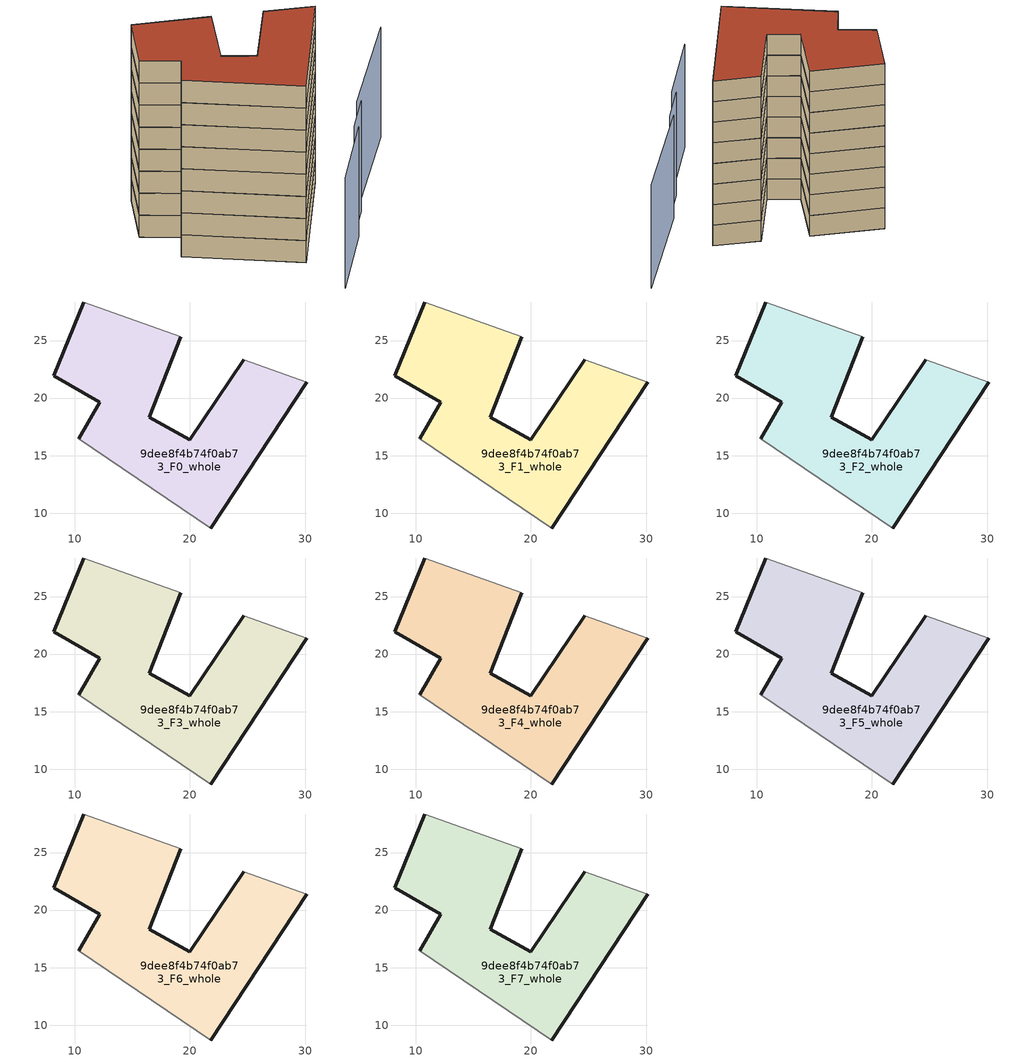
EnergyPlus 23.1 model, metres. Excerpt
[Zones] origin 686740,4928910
9dee8f4b74f0ab73_F0_whole
 floor ground (EU_floor_Construction): 21.83,8.71 30.13,21.38 24.69,23.33 19.99,16.38 16.48,18.34 19.2,25.32 10.78,28.34 8.19,21.96 12.18,19.62 10.36,16.49 z0
 wall outside (EU_wall_Construction): 19.2,25.32 16.48,18.34 19.99,16.38 24.69,23.33 / 30.13,21.38 21.83,8.71 / 10.36,16.49 12.18,19.62 8.19,21.96 10.78,28.34 z0:3
 wall adiabatic (EU_wall_Construction): 10.78,28.34 19.2,25.32 / 24.69,23.33 30.13,21.38 / 21.83,8.71 10.36,16.49 z0:3
9dee8f4b74f0ab73_F1_whole
 floor to 9dee8f4b74f0ab73_F0_whole (EU_floor_Construction): 21.83,8.71 30.13,21.38 24.69,23.33 19.99,16.38 16.48,18.34 19.2,25.32 10.78,28.34 8.19,21.96 12.17,19.62 10.36,16.49 z3
 wall outside (EU_wall_Construction): 19.2,25.32 16.48,18.34 19.99,16.38 24.69,23.33 / 30.13,21.38 21.83,8.71 / 10.36,16.49 12.18,19.62 8.19,21.96 10.78,28.34 z3:6
 wall adiabatic (EU_wall_Construction): 10.78,28.34 19.2,25.32 / 24.69,23.33 30.13,21.38 / 21.83,8.71 10.36,16.49 z3:6
9dee8f4b74f0ab73_F2_whole
 floor to 9dee8f4b74f0ab73_F1_whole (EU_floor_Construction): 21.83,8.71 30.13,21.38 24.69,23.33 19.99,16.38 16.48,18.34 19.2,25.32 10.78,28.34 8.19,21.96 12.17,19.62 10.36,16.49 z6
 wall outside (EU_wall_Construction): 19.2,25.32 16.48,18.34 19.99,16.38 24.69,23.33 / 30.13,21.38 21.83,8.71 / 10.36,16.49 12.18,19.62 8.19,21.96 10.78,28.34 z6:9
 wall adiabatic (EU_wall_Construction): 10.78,28.34 19.2,25.32 / 24.69,23.33 30.13,21.38 / 21.83,8.71 10.36,16.49 z6:9
9dee8f4b74f0ab73_F3_whole
 floor to 9dee8f4b74f0ab73_F2_whole (EU_floor_Construction): 21.83,8.71 30.13,21.38 24.69,23.33 19.99,16.38 16.48,18.34 19.2,25.32 10.78,28.34 8.19,21.96 12.17,19.62 10.36,16.49 z9
 wall outside (EU_wall_Construction): 19.2,25.32 16.48,18.34 19.99,16.38 24.69,23.33 / 30.13,21.38 21.83,8.71 / 10.36,16.49 12.18,19.62 8.19,21.96 10.78,28.34 z9:12
 wall adiabatic (EU_wall_Construction): 10.78,28.34 19.2,25.32 / 24.69,23.33 30.13,21.38 / 21.83,8.71 10.36,16.49 z9:12
9dee8f4b74f0ab73_F4_whole
 floor to 9dee8f4b74f0ab73_F3_whole (EU_floor_Construction): 21.83,8.71 30.13,21.38 24.69,23.33 19.99,16.38 16.48,18.34 19.2,25.32 10.78,28.34 8.19,21.96 12.17,19.62 10.36,16.49 z12
 wall outside (EU_wall_Construction): 19.2,25.32 16.48,18.34 19.99,16.38 24.69,23.33 / 30.13,21.38 21.83,8.71 / 10.36,16.49 12.18,19.62 8.19,21.96 10.78,28.34 z12:15
 wall adiabatic (EU_wall_Construction): 10.78,28.34 19.2,25.32 / 24.69,23.33 30.13,21.38 / 21.83,8.71 10.36,16.49 z12:15
9dee8f4b74f0ab73_F5_whole
 floor to 9dee8f4b74f0ab73_F4_whole (EU_floor_Construction): 21.83,8.71 30.13,21.38 24.69,23.33 19.99,16.38 16.48,18.34 19.2,25.32 10.78,28.34 8.19,21.96 12.17,19.62 10.36,16.49 z15
 wall outside (EU_wall_Construction): 19.2,25.32 16.48,18.34 19.99,16.38 24.69,23.33 / 30.13,21.38 21.83,8.71 / 10.36,16.49 12.18,19.62 8.19,21.96 10.78,28.34 z15:18
 wall adiabatic (EU_wall_Construction): 10.78,28.34 19.2,25.32 / 24.69,23.33 30.13,21.38 / 21.83,8.71 10.36,16.49 z15:18
9dee8f4b74f0ab73_F6_whole
 floor to 9dee8f4b74f0ab73_F5_whole (EU_floor_Construction): 21.83,8.71 30.13,21.38 24.69,23.33 19.99,16.38 16.48,18.34 19.2,25.32 10.78,28.34 8.19,21.96 12.17,19.62 10.36,16.49 z18
 wall outside (EU_wall_Construction): 19.2,25.32 16.48,18.34 19.99,16.38 24.69,23.33 / 30.13,21.38 21.83,8.71 / 10.36,16.49 12.18,19.62 8.19,21.96 10.78,28.34 z18:21
 wall adiabatic (EU_wall_Construction): 10.78,28.34 19.2,25.32 / 24.69,23.33 30.13,21.38 / 21.83,8.71 10.36,16.49 z18:21
9dee8f4b74f0ab73_F7_whole
 floor to 9dee8f4b74f0ab73_F6_whole (EU_floor_Construction): 21.83,8.71 30.13,21.38 24.69,23.33 19.99,16.38 16.48,18.34 19.2,25.32 10.78,28.34 8.19,21.96 12.17,19.62 10.36,16.49 z21
 wall outside (EU_wall_Construction): 19.2,25.32 16.48,18.34 19.99,16.38 24.69,23.33 / 30.13,21.38 21.83,8.71 / 10.36,16.49 12.18,19.62 8.19,21.96 10.78,28.34 z21:24
 wall adiabatic (EU_wall_Construction): 10.78,28.34 19.2,25.32 / 24.69,23.33 30.13,21.38 / 21.83,8.71 10.36,16.49 z21:24
 roof outside (EU_roof_Construction): 30.13,21.38 21.83,8.71 10.36,16.49 12.18,19.62 8.19,21.96 10.78,28.34 19.2,25.32 16.48,18.34 19.99,16.38 24.69,23.33 z24
shading: 23.2,2.46 29.27,10.08 / 28.88,10.38 31.9,14.17 / 31.38,14.21 40.61,25.15 z0:15
[Building]
EU S2 Campaign: North Axis=0; Terrain=City; Solar Distribution=FullExterior
[Site:Location]
Bologna: Latitude=44.5; Longitude=11.25; Time Zone=1; Elevation=37
[SizingPeriod:WeatherFileDays]
AnnualSizingPeriod: Begin Month=1; Begin Day of Month=1; End Month=12; End Day of Month=31; Day of Week for Start Day=Monday; Use Weather File Daylight Saving Period=No; Use Weather File Rain and Snow Indicators=No
[MATERIAL]
EU_InternalMass_Material: Roughness=MediumRough; Thickness=0.1; Conductivity=1; Density=1800; Specific Heat=900; Thermal Absorptance=0.9; Solar Absorptance=0.7; Visible Absorptance=0.7
[MATERIAL:NOMASS] Roughness=MediumRough; Thermal Absorptance=0.9; Solar Absorptance=0.7; Visible Absorptance=0.7
Name | Thermal Resistance
EU_wall_NoMass | 0.905828
EU_roof_NoMass | 0.37593
EU_floor_NoMass | 0.67114
[CONSTRUCTION]
EU_wall_Construction: EU_wall_NoMass
EU_roof_Construction: EU_roof_NoMass
EU_floor_Construction: EU_floor_NoMass
EU_InternalMass_Construction: EU_InternalMass_Material
[ZONE] Type=1; Multiplier=1; Ceiling Height=autocalculate; Floor Area=autocalculate; Part of Total Floor Area=Yes
Name | Volume
9dee8f4b74f0ab73_F0_whole | 564.226
9dee8f4b74f0ab73_F1_whole; 9dee8f4b74f0ab73_F2_whole; 9dee8f4b74f0ab73_F3_whole; 9dee8f4b74f0ab73_F4_whole; 9dee8f4b74f0ab73_F5_whole; 9dee8f4b74f0ab73_F6_whole; 9dee8f4b74f0ab73_F7_whole | 564.223
[INTERNALMASS] Construction=EU_InternalMass_Construction; Surface Area=188.075
Name | Zone or ZoneList
9dee8f4b74f0ab73_F0_whole_EU_InternalMass | 9dee8f4b74f0ab73_F0_whole
9dee8f4b74f0ab73_F1_whole_EU_InternalMass | 9dee8f4b74f0ab73_F1_whole
9dee8f4b74f0ab73_F2_whole_EU_InternalMass | 9dee8f4b74f0ab73_F2_whole
9dee8f4b74f0ab73_F3_whole_EU_InternalMass | 9dee8f4b74f0ab73_F3_whole
9dee8f4b74f0ab73_F4_whole_EU_InternalMass | 9dee8f4b74f0ab73_F4_whole
9dee8f4b74f0ab73_F5_whole_EU_InternalMass | 9dee8f4b74f0ab73_F5_whole
9dee8f4b74f0ab73_F6_whole_EU_InternalMass | 9dee8f4b74f0ab73_F6_whole
9dee8f4b74f0ab73_F7_whole_EU_InternalMass | 9dee8f4b74f0ab73_F7_whole
[OTHEREQUIPMENT] Fuel Type=Electricity; Design Level Calculation Method=Watts/Area; Power per Zone Floor Area=1; Fraction Latent=0; Fraction Radiant=0; Fraction Lost=0; Carbon Dioxide Generation Rate=0; EndUse Subcategory=EU_Step8_InternalGains
Name | Zone or ZoneList or Space or SpaceList | Schedule
EU_Step8_InternalGain_9dee8f4b74f0ab73_F0_whole_f000 | 9dee8f4b74f0ab73_F0_whole | EU_Step8_GainSchedule_9dee8f4b74f0ab73_F0_whole_f000
EU_Step8_InternalGain_9dee8f4b74f0ab73_F1_whole_f000 | 9dee8f4b74f0ab73_F1_whole | EU_Step8_GainSchedule_9dee8f4b74f0ab73_F1_whole_f000
EU_Step8_InternalGain_9dee8f4b74f0ab73_F2_whole_f000 | 9dee8f4b74f0ab73_F2_whole | EU_Step8_GainSchedule_9dee8f4b74f0ab73_F2_whole_f000
EU_Step8_InternalGain_9dee8f4b74f0ab73_F3_whole_f000 | 9dee8f4b74f0ab73_F3_whole | EU_Step8_GainSchedule_9dee8f4b74f0ab73_F3_whole_f000
EU_Step8_InternalGain_9dee8f4b74f0ab73_F4_whole_f000 | 9dee8f4b74f0ab73_F4_whole | EU_Step8_GainSchedule_9dee8f4b74f0ab73_F4_whole_f000
EU_Step8_InternalGain_9dee8f4b74f0ab73_F5_whole_f000 | 9dee8f4b74f0ab73_F5_whole | EU_Step8_GainSchedule_9dee8f4b74f0ab73_F5_whole_f000
EU_Step8_InternalGain_9dee8f4b74f0ab73_F6_whole_f000 | 9dee8f4b74f0ab73_F6_whole | EU_Step8_GainSchedule_9dee8f4b74f0ab73_F6_whole_f000
EU_Step8_InternalGain_9dee8f4b74f0ab73_F7_whole_f000 | 9dee8f4b74f0ab73_F7_whole | EU_Step8_GainSchedule_9dee8f4b74f0ab73_F7_whole_f000
[ZONEVENTILATION:DESIGNFLOWRATE] Schedule=EU_AlwaysOn; Design Flow Rate Calculation Method=AirChanges/Hour; Air Changes per Hour=0.73129; Ventilation Type=Natural; Fan Pressure Rise=0; Fan Total Efficiency=1; Constant Term Coefficient=1; Temperature Term Coefficient=0; Velocity Term Coefficient=0; Velocity Squared Term Coefficient=0; Minimum Indoor Temperature=-100; Maximum Indoor Temperature=100; Delta Temperature=-100; Minimum Outdoor Temperature=-100; Maximum Outdoor Temperature=100; Maximum Wind Speed=40
Name | Zone or ZoneList or Space or SpaceList
EU_ConstantAir_9dee8f4b74f0ab73_F0_whole | 9dee8f4b74f0ab73_F0_whole
EU_ConstantAir_9dee8f4b74f0ab73_F1_whole | 9dee8f4b74f0ab73_F1_whole
EU_ConstantAir_9dee8f4b74f0ab73_F2_whole | 9dee8f4b74f0ab73_F2_whole
EU_ConstantAir_9dee8f4b74f0ab73_F3_whole | 9dee8f4b74f0ab73_F3_whole
EU_ConstantAir_9dee8f4b74f0ab73_F4_whole | 9dee8f4b74f0ab73_F4_whole
EU_ConstantAir_9dee8f4b74f0ab73_F5_whole | 9dee8f4b74f0ab73_F5_whole
EU_ConstantAir_9dee8f4b74f0ab73_F6_whole | 9dee8f4b74f0ab73_F6_whole
EU_ConstantAir_9dee8f4b74f0ab73_F7_whole | 9dee8f4b74f0ab73_F7_whole
[HVACTEMPLATE:THERMOSTAT] Constant Heating Setpoint=20; Constant Cooling Setpoint=50
EU_HeatOnly_9dee8f4b74f0ab73_F0_whole; EU_HeatOnly_9dee8f4b74f0ab73_F1_whole; EU_HeatOnly_9dee8f4b74f0ab73_F2_whole; EU_HeatOnly_9dee8f4b74f0ab73_F3_whole; EU_HeatOnly_9dee8f4b74f0ab73_F4_whole; EU_HeatOnly_9dee8f4b74f0ab73_F5_whole; EU_HeatOnly_9dee8f4b74f0ab73_F6_whole; EU_HeatOnly_9dee8f4b74f0ab73_F7_whole
[HVACTEMPLATE:ZONE:IDEALLOADSAIRSYSTEM] System Availability Schedule=EU_AlwaysOn; Maximum Heating Supply Air Temperature=50; Minimum Cooling Supply Air Temperature=13; Maximum Heating Supply Air Humidity Ratio=0.0156; Minimum Cooling Supply Air Humidity Ratio=0.0077; Heating Limit=NoLimit; Cooling Limit=NoLimit; Heating Availability Schedule=EU_AlwaysOn; Cooling Availability Schedule=EU_CoolingOff; Dehumidification Control Type=ConstantSensibleHeatRatio; Cooling Sensible Heat Ratio=0.7; Dehumidification Setpoint=60; Humidification Control Type=None; Humidification Setpoint=30; Outdoor Air Method=None; Outdoor Air Flow Rate per Person=0.00944; Outdoor Air Flow Rate per Zone Floor Area=0; Outdoor Air Flow Rate per Zone=0; Demand Controlled Ventilation Type=None; Outdoor Air Economizer Type=NoEconomizer; Heat Recovery Type=None; Sensible Heat Recovery Effectiveness=0.7; Latent Heat Recovery Effectiveness=0.65
Name | Template Thermostat
9dee8f4b74f0ab73_F0_whole | EU_HeatOnly_9dee8f4b74f0ab73_F0_whole
9dee8f4b74f0ab73_F1_whole | EU_HeatOnly_9dee8f4b74f0ab73_F1_whole
9dee8f4b74f0ab73_F2_whole | EU_HeatOnly_9dee8f4b74f0ab73_F2_whole
9dee8f4b74f0ab73_F3_whole | EU_HeatOnly_9dee8f4b74f0ab73_F3_whole
9dee8f4b74f0ab73_F4_whole | EU_HeatOnly_9dee8f4b74f0ab73_F4_whole
9dee8f4b74f0ab73_F5_whole | EU_HeatOnly_9dee8f4b74f0ab73_F5_whole
9dee8f4b74f0ab73_F6_whole | EU_HeatOnly_9dee8f4b74f0ab73_F6_whole
9dee8f4b74f0ab73_F7_whole | EU_HeatOnly_9dee8f4b74f0ab73_F7_whole
[SIZING:ZONE] Zone Cooling Design Supply Air Temperature Input Method=SupplyAirTemperature; Zone Cooling Design Supply Air Temperature=13; Zone Heating Design Supply Air Temperature Input Method=SupplyAirTemperature; Zone Heating Design Supply Air Temperature=50; Zone Cooling Design Supply Air Humidity Ratio=0.008; Zone Heating Design Supply Air Humidity Ratio=0.008; Cooling Design Air Flow Method=DesignDay; Cooling Design Air Flow Rate=0; Cooling Minimum Air Flow per Zone Floor Area=0.000762; Cooling Minimum Air Flow=0; Cooling Minimum Air Flow Fraction=0.2; Heating Design Air Flow Method=DesignDay; Heating Design Air Flow Rate=0; Heating Maximum Air Flow per Zone Floor Area=0.002032; Heating Maximum Air Flow=0.141576; Heating Maximum Air Flow Fraction=0.3; Account for Dedicated Outdoor Air System=No; Dedicated Outdoor Air System Control Strategy=NeutralSupplyAir; Dedicated Outdoor Air Low Setpoint Temperature for Design=autosize; Dedicated Outdoor Air High Setpoint Temperature for Design=autosize; Zone Load Sizing Method=Sensible Load Only No Latent Load; Zone Latent Cooling Design Supply Air Humidity Ratio Input Method=HumidityRatioDifference; Zone Cooling Design Supply Air Humidity Ratio Difference=0.005; Zone Latent Heating Design Supply Air Humidity Ratio Input Method=HumidityRatioDifference; Zone Humidification Design Supply Air Humidity Ratio Difference=0.005
9dee8f4b74f0ab73_F0_whole; 9dee8f4b74f0ab73_F1_whole; 9dee8f4b74f0ab73_F2_whole; 9dee8f4b74f0ab73_F3_whole; 9dee8f4b74f0ab73_F4_whole; 9dee8f4b74f0ab73_F5_whole; 9dee8f4b74f0ab73_F6_whole; 9dee8f4b74f0ab73_F7_whole
[SCHEDULE:CONSTANT]
Name | Hourly Value
EU_AlwaysOn | 1
EU_CoolingOff | 0
[SCHEDULE:FILE] Column Number=1; Rows to Skip at Top=0; Number of Hours of Data=8760; Column Separator=Comma; Interpolate to Timestep=No; Minutes per Item=60; Adjust Schedule for Daylight Savings=Yes
Name | File
EU_Step8_GainSchedule_9dee8f4b74f0ab73_F0_whole_f000 | ../../schedules/9dee8f4b74f0ab73/9dee8f4b74f0ab73_F0_whole_f000_gain.csv
EU_Step8_GainSchedule_9dee8f4b74f0ab73_F1_whole_f000 | ../../schedules/9dee8f4b74f0ab73/9dee8f4b74f0ab73_F1_whole_f000_gain.csv
EU_Step8_GainSchedule_9dee8f4b74f0ab73_F2_whole_f000 | ../../schedules/9dee8f4b74f0ab73/9dee8f4b74f0ab73_F2_whole_f000_gain.csv
EU_Step8_GainSchedule_9dee8f4b74f0ab73_F3_whole_f000 | ../../schedules/9dee8f4b74f0ab73/9dee8f4b74f0ab73_F3_whole_f000_gain.csv
EU_Step8_GainSchedule_9dee8f4b74f0ab73_F4_whole_f000 | ../../schedules/9dee8f4b74f0ab73/9dee8f4b74f0ab73_F4_whole_f000_gain.csv
EU_Step8_GainSchedule_9dee8f4b74f0ab73_F5_whole_f000 | ../../schedules/9dee8f4b74f0ab73/9dee8f4b74f0ab73_F5_whole_f000_gain.csv
EU_Step8_GainSchedule_9dee8f4b74f0ab73_F6_whole_f000 | ../../schedules/9dee8f4b74f0ab73/9dee8f4b74f0ab73_F6_whole_f000_gain.csv
EU_Step8_GainSchedule_9dee8f4b74f0ab73_F7_whole_f000 | ../../schedules/9dee8f4b74f0ab73/9dee8f4b74f0ab73_F7_whole_f000_gain.csv
